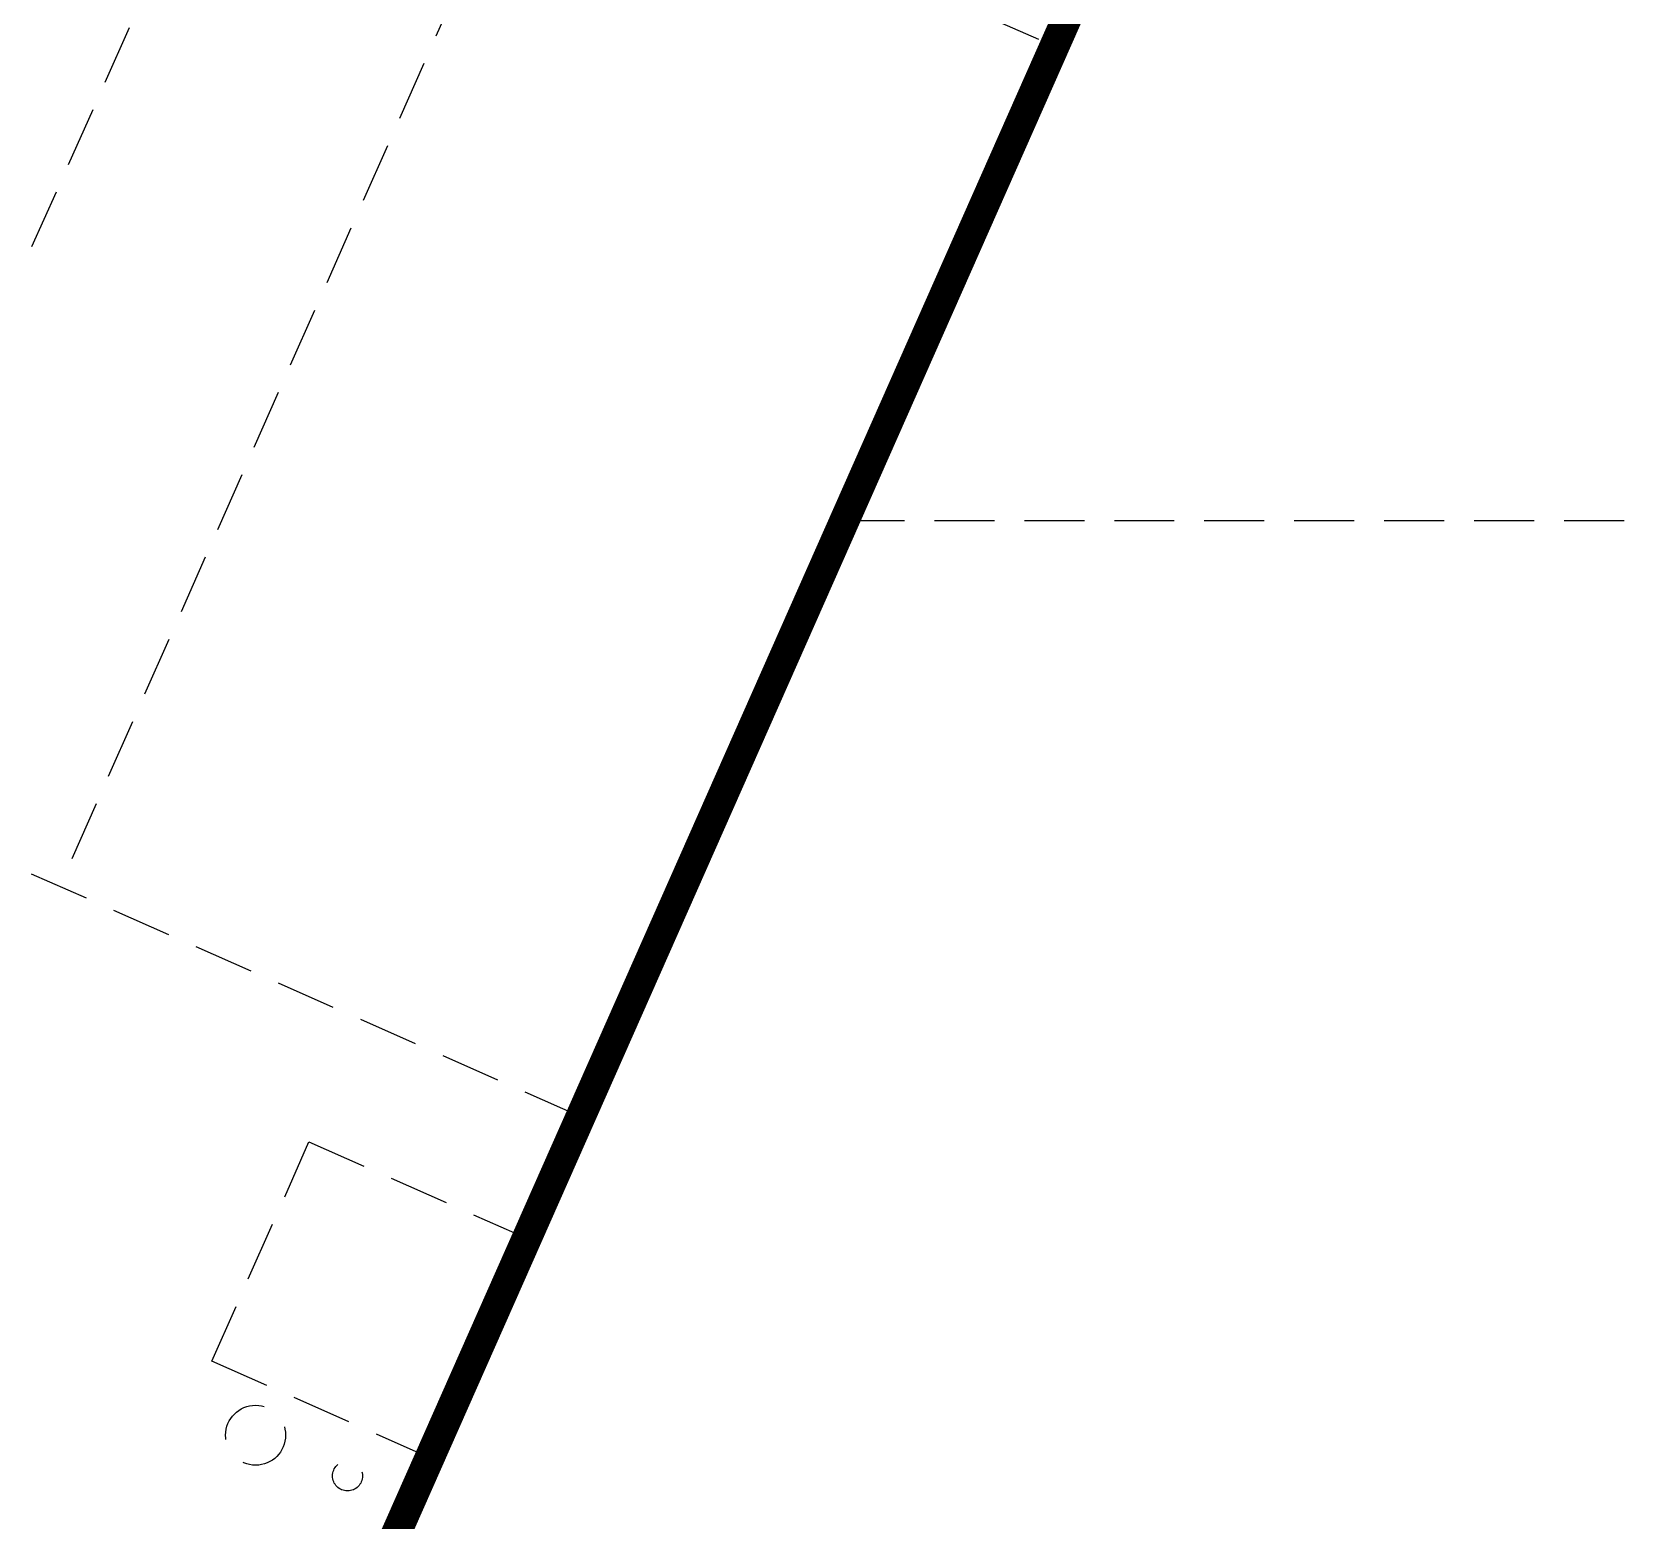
# Model space of a CAD drawing. Header units: inches. Extents: x -26500 to 0, y -3347 to 2257.
# Drawn here: x -23529.1 to -23367.6, y -1672 to -1523.1 of the extents above; entities that cross this region are included whole.
import ezdxf

# ---------------------------------------------------------------- set-up
doc = ezdxf.new("R2010")
doc.units = ezdxf.units.IN
doc.header["$LTSCALE"] = 48
doc.header["$MEASUREMENT"] = 0
doc.linetypes.add('NB - 5th floor_plan$0$HIDDEN2', pattern=[0.1875, 0.125, -0.0625])
for name, color, linetype in [('NB - 5th floor_plan$0$STCCOLS1', 1, 'NB - 5th floor_plan$0$HIDDEN2'), ('NB - 5th floor_plan$0$STDROPS', 1, 'NB - 5th floor_plan$0$HIDDEN2'), ('NB - 5th floor_plan$0$STPJ', 1, 'NB - 5th floor_plan$0$HIDDEN2'), ('NB - 5th floor_plan$0$STSLABEDGE', 1, 'NB - 5th floor_plan$0$HIDDEN2'), ('NB - 5th floor_plan$0$STWETSTACK', 1, 'NB - 5th floor_plan$0$HIDDEN2'), ('XREF', 7, 'Continuous')]:
    doc.layers.add(name, color=color, linetype=linetype)

# ---------------------------------------------------------------- blocks, each defined once
blk = doc.blocks.new('NB - 5th floor_plan')
at = {"layer": 'NB - 5th floor_plan$0$STCCOLS1', "color": 1, "linetype": 'NB - 5th floor_plan$0$HIDDEN2'}
blk.add_lwpolyline([(-23501.3971, -1634.0733), (-23479.4521, -1643.7901), (-23489.1688, -1665.7351), (-23511.1139, -1656.0184)], close=True, dxfattribs=at)
blk.add_lwpolyline([(-23501.3971, -1634.0733), (-23479.4521, -1643.7901), (-23489.1688, -1665.7351), (-23511.1139, -1656.0184)], close=True, dxfattribs=at)
at = {"layer": 'NB - 5th floor_plan$0$STDROPS', "color": 1, "linetype": 'NB - 5th floor_plan$0$HIDDEN2'}
blk.add_line((-23447.8068, -1571.9162, 0), (-22561.0237, -1571.9152, 0), dxfattribs=at)
blk.add_line((-23447.8068, -1571.9162, 0), (-22561.0237, -1571.9152, 0), dxfattribs=at)
at = {"layer": 'NB - 5th floor_plan$0$STDROPS', "color": 1, "linetype": 'NB - 5th floor_plan$0$HIDDEN2', "elevation": 0}
blk.add_lwpolyline([(-23431.3725, -1325.3689), (-23613.3103, -1733.1932)], dxfattribs=at)
at = {"layer": 'NB - 5th floor_plan$0$STPJ', "color": 1, "linetype": 'NB - 5th floor_plan$0$HIDDEN2', "ltscale": 0.7, "const_width": 3}
blk.add_lwpolyline([(-23795.6023, -2357.4047), (-23275.1098, -1181.8839)], dxfattribs=at)
at = {"layer": 'NB - 5th floor_plan$0$STSLABEDGE', "color": 1, "linetype": 'NB - 5th floor_plan$0$HIDDEN2'}
for p, q in [((-23478.974, -1501.518), (-23526.3519, -1608.5199)), ((-23426.9418, -1524.4203), (-23474.2631, -1631.5336)), ((-23844.5251, -2467.3988), (-23474.2631, -1631.5336))]:
    blk.add_line(p, q, dxfattribs=at)
for points in [[(-25490.5236, -2467.4002), (-25490.5236, -2293.3598), (-25512.3621, -2272.8189), (-25668.988, -2203.4677), (-25070.199, -851.1145), (-24909.5917, -922.2223), (-24830.5239, -863.1718), (-24830.5239, -688.4041), (-23057.1582, -688.4041), (-23426.9418, -1524.4203)], [(-23474.2638, -1631.5352), (-23636.0945, -1560.0386), (-23588.8114, -1453.0184), (-23448.7974, -1514.8742), (-23448.7567, -1514.7822), (-23428.4045, -1523.7741)]]:
    blk.add_lwpolyline(points, dxfattribs=at)
at = {"layer": 'NB - 5th floor_plan$0$STWETSTACK', "color": 1, "linetype": 'NB - 5th floor_plan$0$HIDDEN2'}
for centre, radius in [((-23506.7375, -1663.4242), 3), ((-23497.5424, -1667.4956), 1.5)]:
    blk.add_circle(centre, radius, dxfattribs=at)

msp = doc.modelspace()

# ---------------------------------------------------------------- block references
at = {"layer": 'XREF'}
msp.add_blockref('NB - 5th floor_plan', (0, 0), dxfattribs=at)

doc.saveas('drawing.dxf')
